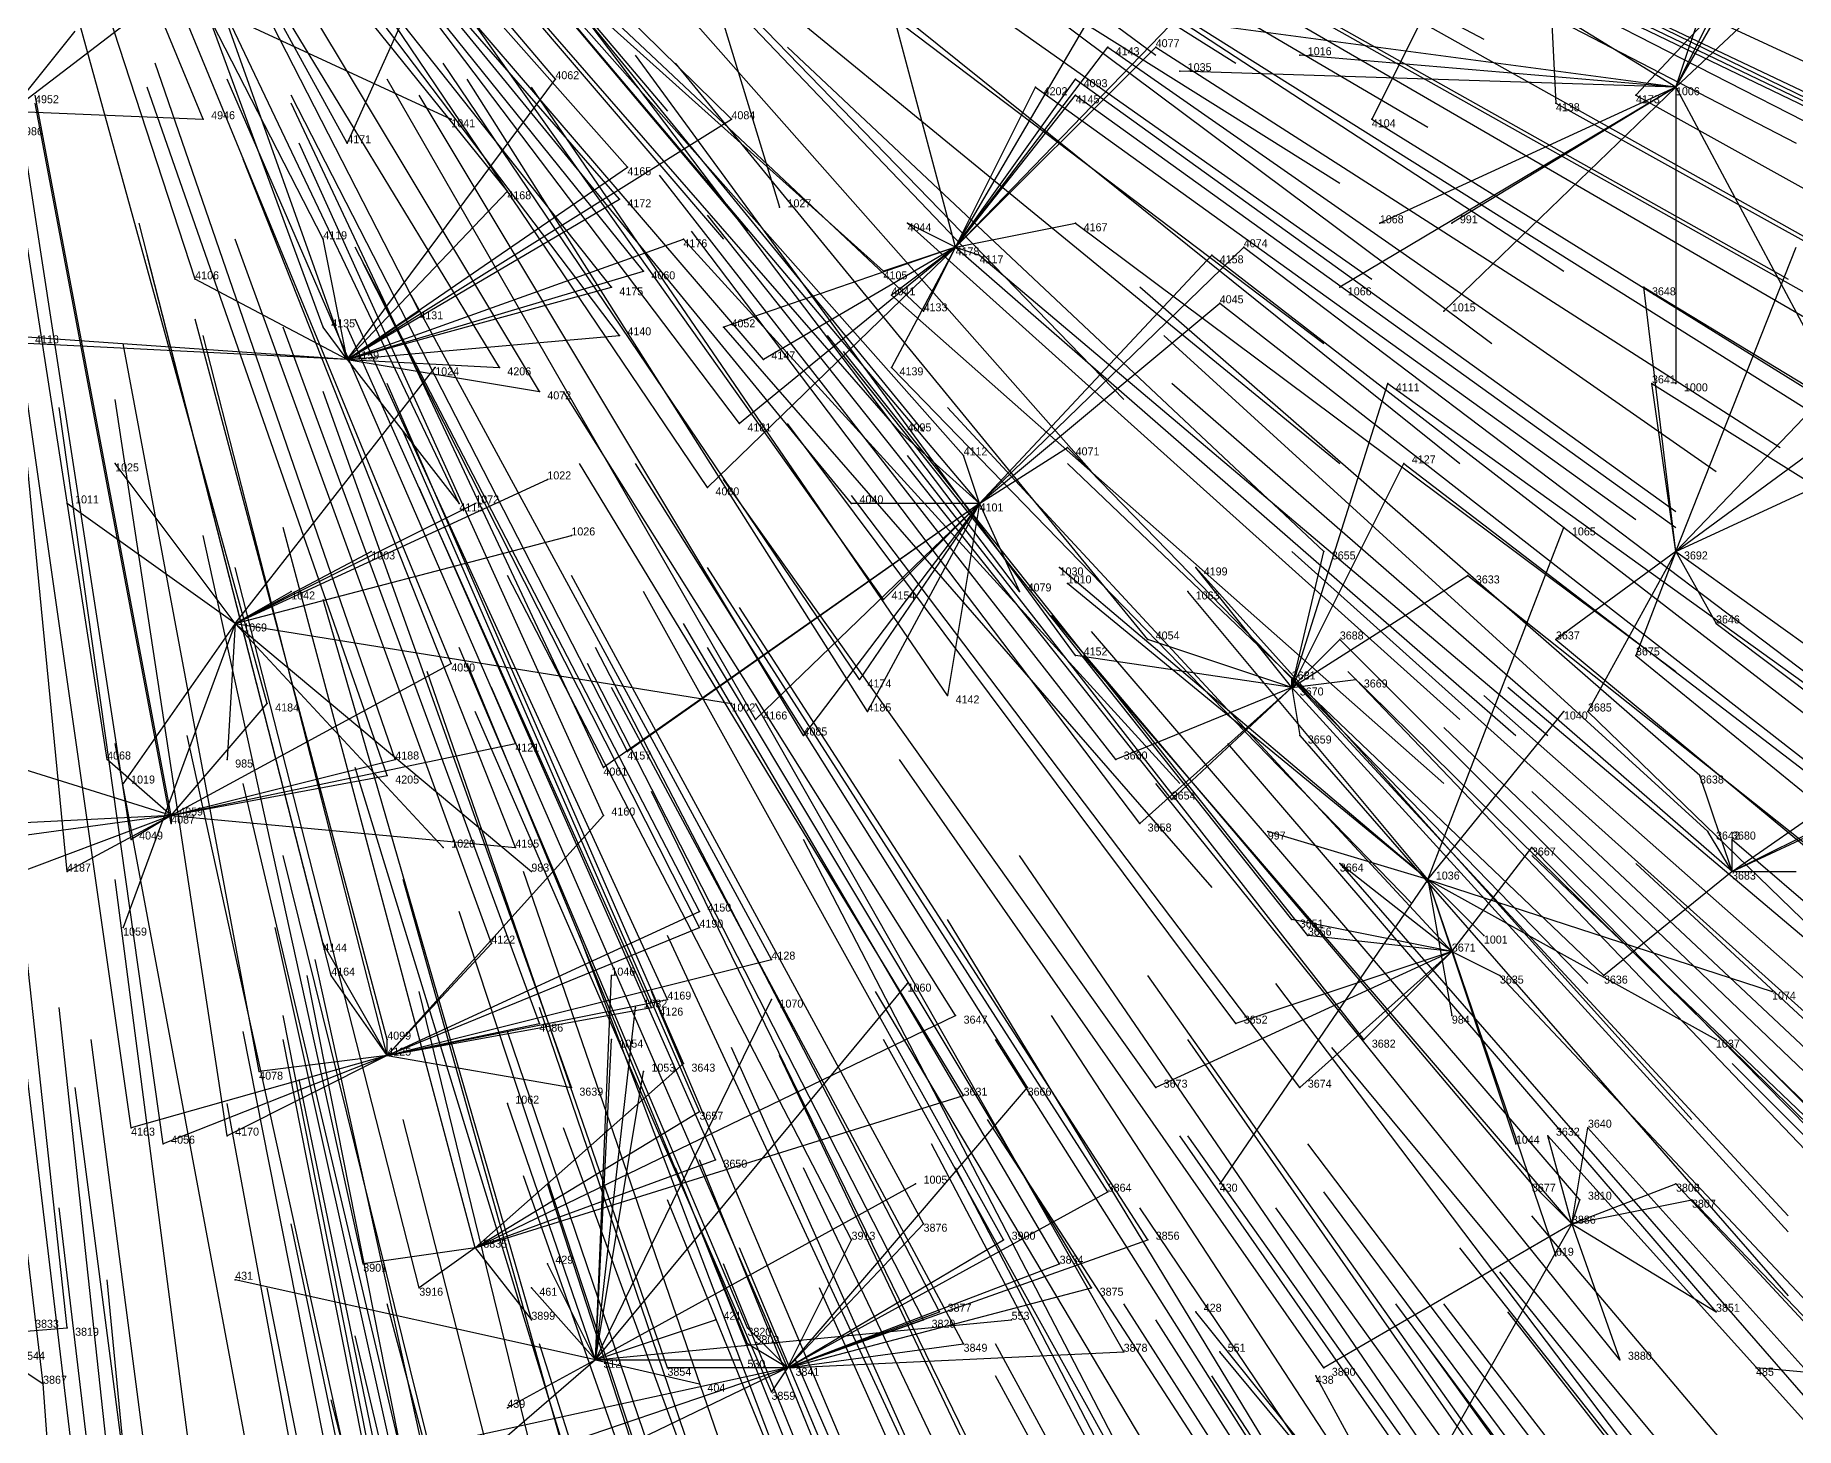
# Model space of a CAD drawing. Extents: x -0.5 to 0.59, y -0.5 to 0.58.
# Drawn here: x 0.021 to 0.241, y -0.2775 to -0.1035 of the extents above; entities that cross this region are included whole.
import ezdxf

# ---------------------------------------------------------------- set-up
doc = ezdxf.new("R2010")
doc.units = 0
for name, color, linetype in [('Facilities', 3, 'CONTINUOUS'), ('Facilities_lines', 3, 'CONTINUOUS'), ('Normals', 1, 'CONTINUOUS'), ('Source_points', 5, 'CONTINUOUS'), ('Text', 3, 'CONTINUOUS')]:
    doc.layers.add(name, color=color, linetype=linetype)

msp = doc.modelspace()

# ---------------------------------------------------------------- linework, layer by layer
at = {"layer": 'Facilities', "color": 3}
for p in [(0.226, -0.11, -1.25), (0.136, -0.13, -0.471), (0.06, -0.144, -0.39), (0.139, -0.162, -0.533), (0.226, -0.168, -0.705), (0.046, -0.177, -1.25), (0.178, -0.185, -0.642), (0.038, -0.201, -0.51), (0.233, -0.208, -0.781), (0.195, -0.209, -1.25), (0.198, -0.218, -0.735), (0.065, -0.231, -0.599), (0.213, -0.252, -0.824), (0.076, -0.255, -0.664), (0.091, -0.269, -1.25), (0.115, -0.27, -0.734)]:
    msp.add_point(p, dxfattribs=at)
at = {"layer": 'Facilities_lines', "color": 3}
for p, q in [((0.092, -0.053, -1.25), (0.114, -0.125, -1.25)), ((0.226, -0.11, -1.25), (0.252, -0.065, -1.25)), ((0.209, -0.072, -0.553), (0.188, -0.114, -0.549)), ((0.209, -0.072, -0.553), (0.211, -0.112, -0.597)), ((0.25, -0.08, -0.656), (0.221, -0.111, -0.618)), ((0.073, -0.088, -0.287), (0.06, -0.117, -0.328)), ((0.136, -0.13, -0.471), (0.16, -0.089, -0.458)), ((0.226, -0.11, -1.25), (0.237, -0.088, -1.25)), ((0.226, -0.11, -1.25), (0.2, -0.094, -1.25)), ((0.226, -0.11, -1.25), (0.243, -0.094, -1.25)), ((0.032, -0.095, -1.25), (0.073, -0.114, -1.25)), ((0.226, -0.11, -1.25), (0.231, -0.095, -1.25)), ((0.018, -0.113, -0.285), (0.035, -0.1, -0.264)), ((0.136, -0.13, -0.471), (0.128, -0.1, -0.405)), ((0.136, -0.13, -0.471), (0.164, -0.101, -0.481)), ((0.018, -0.113, -0.285), (0.026, -0.103, -0.266)), ((0.226, -0.11, -1.25), (0.166, -0.102, -1.25)), ((0.136, -0.13, -0.471), (0.161, -0.105, -0.48)), ((0.136, -0.13, -0.471), (0.155, -0.105, -0.47)), ((0.226, -0.11, -1.25), (0.179, -0.106, -1.25)), ((0.06, -0.144, -0.39), (0.086, -0.109, -0.346)), ((0.136, -0.13, -0.471), (0.151, -0.109, -0.467)), ((0.226, -0.11, -1.25), (0.164, -0.108, -1.25)), ((0.136, -0.13, -0.471), (0.146, -0.11, -0.458)), ((0.136, -0.13, -0.471), (0.151, -0.111, -0.469)), ((0.226, -0.11, -1.25), (0.184, -0.135, -1.25)), ((0.226, -0.11, -1.25), (0.189, -0.127, -1.25)), ((0.226, -0.11, -1.25), (0.197, -0.138, -1.25)), ((0.226, -0.11, -1.25), (0.198, -0.127, -1.25)), ((0.226, -0.11, -1.25), (0.242, -0.14, -1.25)), ((0.226, -0.11, -1.25), (0.226, -0.147, -1.25)), ((0.018, -0.113, -0.285), (0.042, -0.114, -0.303)), ((0.06, -0.144, -0.39), (0.108, -0.114, -0.392)), ((0.06, -0.144, -0.39), (0.095, -0.12, -0.383)), ((0.06, -0.144, -0.39), (0.08, -0.123, -0.367)), ((0.06, -0.144, -0.39), (0.094, -0.124, -0.39)), ((0.136, -0.13, -0.471), (0.13, -0.127, -0.454)), ((0.136, -0.13, -0.471), (0.151, -0.127, -0.494)), ((0.06, -0.144, -0.39), (0.057, -0.129, -0.352)), ((0.06, -0.144, -0.39), (0.102, -0.129, -0.411)), ((0.136, -0.13, -0.471), (0.105, -0.16, -0.479)), ((0.136, -0.13, -0.471), (0.107, -0.14, -0.44)), ((0.136, -0.13, -0.471), (0.109, -0.152, -0.469)), ((0.136, -0.13, -0.471), (0.112, -0.144, -0.456)), ((0.136, -0.13, -0.471), (0.127, -0.133, -0.46)), ((0.136, -0.13, -0.471), (0.128, -0.136, -0.466)), ((0.136, -0.13, -0.471), (0.128, -0.145, -0.484)), ((0.136, -0.13, -0.471), (0.132, -0.138, -0.476)), ((0.136, -0.13, -0.471), (0.139, -0.131, -0.478)), ((0.139, -0.162, -0.533), (0.172, -0.13, -0.538)), ((0.139, -0.162, -0.533), (0.168, -0.131, -0.533)), ((0.226, -0.168, -0.705), (0.241, -0.13, -0.686)), ((0.06, -0.144, -0.39), (0.041, -0.134, -0.349)), ((0.06, -0.144, -0.39), (0.097, -0.133, -0.412)), ((0.06, -0.144, -0.39), (0.093, -0.135, -0.41)), ((0.226, -0.168, -0.705), (0.222, -0.135, -0.651)), ((0.06, -0.144, -0.39), (0.069, -0.138, -0.385)), ((0.139, -0.162, -0.533), (0.169, -0.137, -0.543)), ((0.06, -0.144, -0.39), (0.057, -0.14, -0.378)), ((0.06, -0.144, -0.39), (0.017, -0.141, -0.354)), ((0.06, -0.144, -0.39), (0.02, -0.142, -0.358)), ((0.06, -0.144, -0.39), (0.094, -0.141, -0.424)), ((0.046, -0.177, -1.25), (0.071, -0.145, -1.25)), ((0.06, -0.144, -0.39), (0.084, -0.148, -0.426)), ((0.06, -0.144, -0.39), (0.074, -0.162, -0.446)), ((0.06, -0.144, -0.39), (0.079, -0.145, -0.414)), ((0.226, -0.168, -0.705), (0.248, -0.145, -0.719)), ((0.178, -0.185, -0.642), (0.19, -0.147, -0.602)), ((0.226, -0.168, -0.705), (0.223, -0.147, -0.667)), ((0.139, -0.162, -0.533), (0.129, -0.153, -0.5)), ((0.139, -0.162, -0.533), (0.137, -0.156, -0.518)), ((0.139, -0.162, -0.533), (0.15, -0.155, -0.541)), ((0.226, -0.168, -0.705), (0.245, -0.154, -0.725)), ((0.226, -0.168, -0.705), (0.252, -0.156, -0.74)), ((0.046, -0.177, -1.25), (0.031, -0.157, -1.25)), ((0.178, -0.185, -0.642), (0.192, -0.157, -0.62)), ((0.046, -0.177, -1.25), (0.085, -0.159, -1.25)), ((0.046, -0.177, -1.25), (0.025, -0.162, -1.25)), ((0.046, -0.177, -1.25), (0.076, -0.162, -1.25)), ((0.139, -0.162, -0.533), (0.092, -0.195, -0.539)), ((0.139, -0.162, -0.533), (0.095, -0.193, -0.538)), ((0.139, -0.162, -0.533), (0.111, -0.189, -0.547)), ((0.139, -0.162, -0.533), (0.117, -0.191, -0.559)), ((0.139, -0.162, -0.533), (0.123, -0.162, -0.508)), ((0.139, -0.162, -0.533), (0.124, -0.184, -0.555)), ((0.139, -0.162, -0.533), (0.125, -0.188, -0.563)), ((0.139, -0.162, -0.533), (0.127, -0.174, -0.538)), ((0.139, -0.162, -0.533), (0.135, -0.186, -0.576)), ((0.139, -0.162, -0.533), (0.144, -0.173, -0.563)), ((0.046, -0.177, -1.25), (0.088, -0.166, -1.25)), ((0.195, -0.209, -1.25), (0.212, -0.165, -1.25)), ((0.046, -0.177, -1.25), (0.063, -0.168, -1.25)), ((0.178, -0.185, -0.642), (0.182, -0.168, -0.62)), ((0.226, -0.168, -0.705), (0.211, -0.179, -0.691)), ((0.226, -0.168, -0.705), (0.215, -0.188, -0.714)), ((0.226, -0.168, -0.705), (0.221, -0.181, -0.713)), ((0.226, -0.168, -0.705), (0.231, -0.177, -0.726)), ((0.195, -0.209, -1.25), (0.149, -0.17, -1.25)), ((0.178, -0.185, -0.642), (0.166, -0.17, -0.595)), ((0.178, -0.185, -0.642), (0.2, -0.171, -0.658)), ((0.046, -0.177, -1.25), (0.053, -0.173, -1.25)), ((0.195, -0.209, -1.25), (0.15, -0.172, -1.25)), ((0.195, -0.209, -1.25), (0.165, -0.173, -1.25)), ((0.046, -0.177, -1.25), (0.032, -0.197, -1.25)), ((0.046, -0.177, -1.25), (0.032, -0.215, -1.25)), ((0.046, -0.177, -1.25), (0.045, -0.194, -1.25)), ((0.046, -0.177, -1.25), (0.083, -0.208, -1.25)), ((0.046, -0.177, -1.25), (0.108, -0.187, -1.25)), ((0.046, -0.177, -1.25), (0.072, -0.205, -1.25)), ((0.178, -0.185, -0.642), (0.16, -0.179, -0.6)), ((0.178, -0.185, -0.642), (0.184, -0.179, -0.642)), ((0.038, -0.201, -0.51), (0.073, -0.182, -0.491)), ((0.178, -0.185, -0.642), (0.151, -0.181, -0.59)), ((0.178, -0.185, -0.642), (0.186, -0.184, -0.656)), ((0.178, -0.185, -0.642), (0.178, -0.184, -0.639)), ((0.178, -0.185, -0.642), (0.156, -0.194, -0.623)), ((0.178, -0.185, -0.642), (0.159, -0.202, -0.643)), ((0.178, -0.185, -0.642), (0.163, -0.199, -0.642)), ((0.178, -0.185, -0.642), (0.179, -0.191, -0.655)), ((0.038, -0.201, -0.51), (0.05, -0.187, -0.484)), ((0.195, -0.209, -1.25), (0.212, -0.188, -1.25)), ((0.038, -0.201, -0.51), (0.006, -0.191, -0.479)), ((0.038, -0.201, -0.51), (0.081, -0.192, -0.522)), ((0.233, -0.208, -0.781), (0.256, -0.192, -0.8)), ((0.038, -0.201, -0.51), (0.03, -0.194, -0.49)), ((0.038, -0.201, -0.51), (0.066, -0.194, -0.511)), ((0.233, -0.208, -0.781), (0.261, -0.194, -0.813)), ((0.038, -0.201, -0.51), (0.065, -0.196, -0.518)), ((0.233, -0.208, -0.781), (0.229, -0.196, -0.753)), ((0.038, -0.201, -0.51), (-0.002, -0.203, -0.507)), ((0.038, -0.201, -0.51), (0.001, -0.206, -0.515)), ((0.038, -0.201, -0.51), (0.006, -0.213, -0.533)), ((0.038, -0.201, -0.51), (0.025, -0.208, -0.523)), ((0.038, -0.201, -0.51), (0.033, -0.204, -0.516)), ((0.038, -0.201, -0.51), (0.038, -0.202, -0.513)), ((0.038, -0.201, -0.51), (0.081, -0.205, -0.55)), ((0.065, -0.231, -0.599), (0.092, -0.201, -0.552)), ((0.233, -0.208, -0.781), (0.248, -0.201, -0.798)), ((0.195, -0.209, -1.25), (0.175, -0.203, -1.25)), ((0.233, -0.208, -0.781), (0.23, -0.203, -0.768)), ((0.233, -0.208, -0.781), (0.233, -0.204, -0.773)), ((0.198, -0.218, -0.735), (0.208, -0.205, -0.73)), ((0.198, -0.218, -0.735), (0.184, -0.207, -0.693)), ((0.233, -0.208, -0.781), (0.217, -0.221, -0.774)), ((0.233, -0.208, -0.781), (0.241, -0.208, -0.796)), ((0.195, -0.209, -1.25), (0.169, -0.247, -1.25)), ((0.195, -0.209, -1.25), (0.211, -0.256, -1.25)), ((0.195, -0.209, -1.25), (0.198, -0.226, -1.25)), ((0.195, -0.209, -1.25), (0.202, -0.216, -1.25)), ((0.195, -0.209, -1.25), (0.231, -0.229, -1.25)), ((0.195, -0.209, -1.25), (0.206, -0.242, -1.25)), ((0.195, -0.209, -1.25), (0.238, -0.223, -1.25)), ((0.065, -0.231, -0.599), (0.104, -0.213, -0.593)), ((0.065, -0.231, -0.599), (0.104, -0.215, -0.597)), ((0.198, -0.218, -0.735), (0.178, -0.214, -0.696)), ((0.065, -0.231, -0.599), (0.057, -0.217, -0.561)), ((0.065, -0.231, -0.599), (0.078, -0.217, -0.576)), ((0.198, -0.218, -0.735), (0.18, -0.216, -0.702)), ((0.065, -0.231, -0.599), (0.113, -0.219, -0.615)), ((0.198, -0.218, -0.735), (0.161, -0.235, -0.712)), ((0.198, -0.218, -0.735), (0.171, -0.227, -0.711)), ((0.198, -0.218, -0.735), (0.179, -0.235, -0.738)), ((0.198, -0.218, -0.735), (0.187, -0.229, -0.739)), ((0.198, -0.218, -0.735), (0.204, -0.221, -0.751)), ((0.065, -0.231, -0.599), (0.058, -0.221, -0.571)), ((0.091, -0.269, -1.25), (0.093, -0.221, -1.25)), ((0.091, -0.269, -1.25), (0.13, -0.222, -1.25)), ((0.065, -0.231, -0.599), (0.1, -0.224, -0.613)), ((0.091, -0.269, -1.25), (0.113, -0.224, -1.25)), ((0.065, -0.231, -0.599), (0.098, -0.225, -0.614)), ((0.076, -0.255, -0.664), (0.136, -0.226, -0.66)), ((0.091, -0.269, -1.25), (0.096, -0.225, -1.25)), ((0.065, -0.231, -0.599), (0.084, -0.227, -0.606)), ((0.065, -0.231, -0.599), (0.065, -0.229, -0.594)), ((0.091, -0.269, -1.25), (0.093, -0.229, -1.25)), ((0.065, -0.231, -0.599), (0.033, -0.24, -0.607)), ((0.065, -0.231, -0.599), (0.037, -0.242, -0.611)), ((0.065, -0.231, -0.599), (0.045, -0.241, -0.613)), ((0.065, -0.231, -0.599), (0.049, -0.233, -0.596)), ((0.065, -0.231, -0.599), (0.088, -0.235, -0.628)), ((0.076, -0.255, -0.664), (0.102, -0.232, -0.634)), ((0.091, -0.269, -1.25), (0.097, -0.233, -1.25)), ((0.115, -0.27, -0.734), (0.145, -0.235, -0.691)), ((0.076, -0.255, -0.664), (0.137, -0.236, -0.682)), ((0.091, -0.269, -1.25), (0.08, -0.237, -1.25)), ((0.076, -0.255, -0.664), (0.104, -0.238, -0.65)), ((0.213, -0.252, -0.824), (0.21, -0.241, -0.799)), ((0.213, -0.252, -0.824), (0.215, -0.24, -0.805)), ((0.076, -0.255, -0.664), (0.106, -0.244, -0.666)), ((0.091, -0.269, -1.25), (0.131, -0.247, -1.25)), ((0.115, -0.27, -0.734), (0.155, -0.248, -0.731)), ((0.213, -0.252, -0.824), (0.208, -0.247, -0.807)), ((0.213, -0.252, -0.824), (0.226, -0.247, -0.837)), ((0.213, -0.252, -0.824), (0.214, -0.249, -0.821)), ((0.213, -0.252, -0.824), (0.228, -0.249, -0.844)), ((0.115, -0.27, -0.734), (0.132, -0.252, -0.712)), ((0.213, -0.252, -0.824), (0.182, -0.27, -0.815)), ((0.213, -0.252, -0.824), (0.196, -0.282, -0.859)), ((0.213, -0.252, -0.824), (0.231, -0.263, -0.874)), ((0.213, -0.252, -0.824), (0.219, -0.269, -0.867)), ((0.076, -0.255, -0.664), (0.062, -0.257, -0.661)), ((0.076, -0.255, -0.664), (0.069, -0.26, -0.673)), ((0.076, -0.255, -0.664), (0.083, -0.264, -0.691)), ((0.115, -0.27, -0.734), (0.16, -0.254, -0.75)), ((0.115, -0.27, -0.734), (0.142, -0.254, -0.727)), ((0.115, -0.27, -0.734), (0.123, -0.254, -0.705)), ((0.091, -0.269, -1.25), (0.085, -0.257, -1.25)), ((0.115, -0.27, -0.734), (0.149, -0.257, -0.742)), ((0.091, -0.269, -1.25), (0.046, -0.259, -1.25)), ((0.091, -0.269, -1.25), (0.083, -0.26, -1.25)), ((0.115, -0.27, -0.734), (0.153, -0.26, -0.755)), ((0.115, -0.27, -0.734), (0.134, -0.263, -0.737)), ((0.199, -0.304, -1.25), (0.166, -0.263, -1.25)), ((0.013, -0.266, -0.666), (0.025, -0.265, -0.666)), ((0.013, -0.266, -0.666), (0.022, -0.272, -0.681)), ((0.091, -0.269, -1.25), (0.106, -0.264, -1.25)), ((0.091, -0.269, -1.25), (0.143, -0.264, -1.25)), ((0.115, -0.27, -0.734), (0.11, -0.265, -0.717)), ((0.115, -0.27, -0.734), (0.132, -0.264, -0.739)), ((0.115, -0.27, -0.734), (0.11, -0.267, -0.722)), ((0.115, -0.27, -0.734), (0.137, -0.267, -0.75)), ((0.115, -0.27, -0.734), (0.157, -0.268, -0.775)), ((0.199, -0.304, -1.25), (0.169, -0.268, -1.25)), ((0.115, -0.27, -0.734), (0.06, -0.282, -0.72)), ((0.115, -0.27, -0.734), (0.068, -0.286, -0.736)), ((0.091, -0.269, -1.25), (0.069, -0.288, -1.25)), ((0.091, -0.269, -1.25), (0.08, -0.275, -1.25)), ((0.115, -0.27, -0.734), (0.088, -0.283, -0.742)), ((0.091, -0.269, -1.25), (0.104, -0.272, -1.25)), ((0.091, -0.269, -1.25), (0.109, -0.269, -1.25)), ((0.115, -0.27, -0.734), (0.1, -0.27, -0.72)), ((0.115, -0.27, -0.734), (0.113, -0.273, -0.739)), ((0.279, -0.274, -1.25), (0.236, -0.27, -1.25)), ((0.199, -0.304, -1.25), (0.181, -0.271, -1.25))]:
    msp.add_line(p, q, dxfattribs=at)
at = {"layer": 'Normals', "color": 1}
for p, q in [((0.042, -0.114, -0.303), (0.006, -0.027, -0.337)), ((0.06, -0.117, -0.328), (0.015, -0.035, -0.365)), ((0.086, -0.109, -0.346), (0.026, -0.038, -0.384)), ((0.041, -0.134, -0.349), (0.012, -0.045, -0.387)), ((0.057, -0.129, -0.352), (0.015, -0.047, -0.391)), ((0.045, -0.048, -0.164), (0.1, -0.113, -0.111)), ((0.108, -0.114, -0.392), (0.042, -0.049, -0.43)), ((0.08, -0.123, -0.367), (0.022, -0.051, -0.406)), ((0.095, -0.12, -0.383), (0.034, -0.051, -0.422)), ((0.087, -0.051, -0.253), (0.161, -0.106, -0.213)), ((0.057, -0.14, -0.378), (0.025, -0.053, -0.416)), ((0.069, -0.138, -0.385), (0.027, -0.056, -0.425)), ((0.06, -0.144, -0.39), (0.029, -0.057, -0.429)), ((0.094, -0.124, -0.39), (0.034, -0.055, -0.429)), ((0.052, -0.059, -0.195), (0.11, -0.128, -0.153)), ((0.095, -0.059, -0.28), (0.171, -0.107, -0.236)), ((0.097, -0.133, -0.412), (0.039, -0.061, -0.45)), ((0.048, -0.06, -0.192), (0.107, -0.129, -0.149)), ((0.121, -0.061, -0.338), (0.202, -0.104, -0.3)), ((0.093, -0.135, -0.41), (0.036, -0.063, -0.449)), ((0.074, -0.064, -0.244), (0.137, -0.13, -0.203)), ((0.079, -0.145, -0.414), (0.031, -0.066, -0.451)), ((0.084, -0.148, -0.426), (0.036, -0.068, -0.462)), ((0.094, -0.141, -0.424), (0.038, -0.067, -0.461)), ((0.115, -0.068, -0.333), (0.195, -0.115, -0.295)), ((0.127, -0.133, -0.46), (0.058, -0.071, -0.497)), ((0.112, -0.144, -0.456), (0.051, -0.073, -0.492)), ((0.132, -0.138, -0.476), (0.064, -0.074, -0.513)), ((0.106, -0.073, -0.321), (0.184, -0.122, -0.284)), ((0.16, -0.075, -0.441), (0.241, -0.117, -0.4)), ((0.074, -0.162, -0.446), (0.034, -0.078, -0.482)), ((0.109, -0.152, -0.469), (0.053, -0.078, -0.505)), ((0.172, -0.078, -0.473), (0.255, -0.118, -0.434)), ((0.113, -0.081, -0.347), (0.188, -0.134, -0.309)), ((0.177, -0.081, -0.487), (0.26, -0.121, -0.447)), ((0.178, -0.08, -0.488), (0.26, -0.12, -0.448)), ((0.105, -0.16, -0.479), (0.053, -0.083, -0.516)), ((0.129, -0.153, -0.5), (0.068, -0.083, -0.537)), ((0.074, -0.082, -0.278), (0.132, -0.153, -0.236)), ((0.093, -0.083, -0.312), (0.157, -0.149, -0.272)), ((0.134, -0.082, -0.393), (0.212, -0.133, -0.357)), ((0.183, -0.084, -0.502), (0.265, -0.126, -0.464)), ((0.137, -0.156, -0.518), (0.075, -0.086, -0.555)), ((0.108, -0.086, -0.344), (0.182, -0.142, -0.307)), ((0.128, -0.086, -0.385), (0.203, -0.142, -0.35)), ((0.123, -0.162, -0.508), (0.064, -0.09, -0.545)), ((0.092, -0.089, -0.32), (0.153, -0.158, -0.281)), ((0.16, -0.089, -0.458), (0.24, -0.134, -0.418)), ((0.139, -0.162, -0.533), (0.079, -0.091, -0.571)), ((0.203, -0.092, -0.556), (0.287, -0.132, -0.519)), ((0.208, -0.091, -0.567), (0.292, -0.13, -0.531)), ((0.168, -0.094, -0.481), (0.248, -0.139, -0.443)), ((0.182, -0.095, -0.514), (0.264, -0.141, -0.479)), ((0.073, -0.182, -0.491), (0.038, -0.097, -0.53)), ((0.127, -0.174, -0.538), (0.073, -0.098, -0.575)), ((0.112, -0.098, -0.371), (0.184, -0.157, -0.337)), ((0.05, -0.187, -0.484), (0.026, -0.1, -0.527)), ((0.144, -0.173, -0.563), (0.088, -0.099, -0.6)), ((0.128, -0.1, -0.405), (0.199, -0.157, -0.366)), ((0.164, -0.101, -0.481), (0.242, -0.15, -0.443)), ((0.177, -0.101, -0.511), (0.258, -0.148, -0.475)), ((0.03, -0.194, -0.49), (0.016, -0.104, -0.531)), ((0.182, -0.168, -0.62), (0.115, -0.105, -0.659)), ((0.155, -0.105, -0.47), (0.231, -0.158, -0.431)), ((0.161, -0.105, -0.48), (0.239, -0.155, -0.443)), ((0.066, -0.194, -0.511), (0.036, -0.107, -0.552)), ((0.124, -0.184, -0.555), (0.072, -0.107, -0.592)), ((0.151, -0.181, -0.59), (0.096, -0.106, -0.627)), ((0.16, -0.179, -0.6), (0.101, -0.107, -0.637)), ((0.179, -0.106, -1.25), (0.179, -0.106, -1.15)), ((0.081, -0.192, -0.522), (0.045, -0.109, -0.563)), ((0.111, -0.189, -0.547), (0.065, -0.109, -0.586)), ((0.125, -0.188, -0.563), (0.075, -0.109, -0.6)), ((0.151, -0.109, -0.467), (0.226, -0.163, -0.428)), ((0.164, -0.108, -1.25), (0.164, -0.108, -1.15)), ((0.038, -0.201, -0.51), (0.021, -0.111, -0.551)), ((0.038, -0.202, -0.513), (0.021, -0.112, -0.553)), ((0.065, -0.196, -0.518), (0.035, -0.11, -0.558)), ((0.095, -0.193, -0.538), (0.053, -0.111, -0.578)), ((0.092, -0.195, -0.539), (0.053, -0.112, -0.579)), ((0.117, -0.191, -0.559), (0.069, -0.111, -0.597)), ((0.135, -0.186, -0.576), (0.083, -0.11, -0.613)), ((0.146, -0.11, -0.458), (0.221, -0.164, -0.419)), ((0.151, -0.111, -0.469), (0.226, -0.165, -0.431)), ((0.211, -0.112, -0.597), (0.292, -0.157, -0.56)), ((0.221, -0.111, -0.618), (0.302, -0.156, -0.581)), ((0.226, -0.11, -1.25), (0.226, -0.11, -1.15)), ((0.033, -0.204, -0.516), (0.019, -0.113, -0.556)), ((0.073, -0.114, -1.25), (0.073, -0.114, -1.15)), ((0.188, -0.114, -0.549), (0.267, -0.163, -0.513)), ((0.025, -0.208, -0.523), (0.016, -0.116, -0.561)), ((0.092, -0.201, -0.552), (0.054, -0.117, -0.591)), ((0.081, -0.205, -0.55), (0.047, -0.119, -0.589)), ((0.156, -0.194, -0.623), (0.099, -0.121, -0.66)), ((0.114, -0.125, -1.25), (0.114, -0.125, -1.15)), ((0.057, -0.217, -0.561), (0.034, -0.127, -0.598)), ((0.163, -0.199, -0.642), (0.105, -0.126, -0.679)), ((0.13, -0.127, -0.454), (0.199, -0.189, -0.418)), ((0.151, -0.127, -0.494), (0.226, -0.183, -0.457)), ((0.189, -0.127, -1.25), (0.189, -0.127, -1.15)), ((0.198, -0.127, -1.25), (0.198, -0.127, -1.15)), ((0.078, -0.217, -0.576), (0.046, -0.129, -0.613)), ((0.102, -0.129, -0.411), (0.164, -0.197, -0.372)), ((0.159, -0.202, -0.643), (0.103, -0.128, -0.68)), ((0.058, -0.221, -0.571), (0.035, -0.131, -0.608)), ((0.104, -0.213, -0.593), (0.061, -0.13, -0.628)), ((0.136, -0.13, -0.471), (0.206, -0.191, -0.432)), ((0.139, -0.131, -0.478), (0.21, -0.191, -0.439)), ((0.168, -0.131, -0.533), (0.243, -0.189, -0.499)), ((0.172, -0.13, -0.538), (0.246, -0.186, -0.503)), ((0.104, -0.215, -0.597), (0.062, -0.132, -0.633)), ((0.113, -0.219, -0.615), (0.068, -0.136, -0.651)), ((0.128, -0.136, -0.466), (0.197, -0.197, -0.428)), ((0.229, -0.196, -0.753), (0.159, -0.135, -0.791)), ((0.184, -0.135, -1.25), (0.184, -0.135, -1.15)), ((0.222, -0.135, -0.651), (0.301, -0.183, -0.612)), ((0.169, -0.137, -0.543), (0.242, -0.194, -0.507)), ((0.197, -0.138, -1.25), (0.197, -0.138, -1.15)), ((0.065, -0.229, -0.594), (0.041, -0.139, -0.632)), ((0.084, -0.227, -0.606), (0.052, -0.14, -0.643)), ((0.098, -0.225, -0.614), (0.06, -0.14, -0.65)), ((0.1, -0.224, -0.613), (0.061, -0.139, -0.648)), ((0.107, -0.14, -0.44), (0.168, -0.21, -0.404)), ((0.049, -0.233, -0.596), (0.032, -0.142, -0.634)), ((0.065, -0.231, -0.599), (0.042, -0.141, -0.638)), ((0.178, -0.214, -0.696), (0.12, -0.141, -0.733)), ((0.23, -0.203, -0.768), (0.162, -0.141, -0.806)), ((0.071, -0.145, -1.25), (0.071, -0.145, -1.15)), ((0.18, -0.216, -0.702), (0.122, -0.143, -0.738)), ((0.128, -0.145, -0.484), (0.193, -0.212, -0.448)), ((0.102, -0.232, -0.634), (0.065, -0.147, -0.671)), ((0.233, -0.208, -0.781), (0.163, -0.147, -0.818)), ((0.19, -0.147, -0.602), (0.265, -0.201, -0.563)), ((0.223, -0.147, -0.667), (0.301, -0.196, -0.629)), ((0.226, -0.147, -1.25), (0.226, -0.147, -1.15)), ((0.033, -0.24, -0.607), (0.02, -0.149, -0.645)), ((0.045, -0.241, -0.613), (0.031, -0.149, -0.651)), ((0.088, -0.235, -0.628), (0.057, -0.148, -0.665)), ((0.136, -0.226, -0.66), (0.087, -0.148, -0.699)), ((0.037, -0.242, -0.611), (0.024, -0.15, -0.65)), ((0.198, -0.218, -0.735), (0.135, -0.15, -0.773)), ((0.104, -0.238, -0.65), (0.067, -0.153, -0.688)), ((0.171, -0.227, -0.711), (0.115, -0.152, -0.746)), ((0.187, -0.229, -0.739), (0.13, -0.156, -0.777)), ((0.15, -0.155, -0.541), (0.215, -0.222, -0.504)), ((0.031, -0.157, -1.25), (0.031, -0.157, -1.15)), ((0.137, -0.236, -0.682), (0.089, -0.157, -0.72)), ((0.145, -0.235, -0.691), (0.096, -0.157, -0.729)), ((0.217, -0.221, -0.774), (0.15, -0.157, -0.812)), ((0.192, -0.157, -0.62), (0.265, -0.213, -0.582)), ((0.106, -0.244, -0.666), (0.069, -0.16, -0.704)), ((0.085, -0.159, -1.25), (0.085, -0.159, -1.15)), ((0.161, -0.235, -0.712), (0.107, -0.159, -0.749)), ((0.025, -0.162, -1.25), (0.025, -0.162, -1.15)), ((0.076, -0.162, -1.25), (0.076, -0.162, -1.15)), ((0.179, -0.235, -0.738), (0.123, -0.161, -0.776)), ((0.062, -0.257, -0.661), (0.042, -0.166, -0.697)), ((0.076, -0.255, -0.664), (0.052, -0.165, -0.7)), ((0.088, -0.166, -1.25), (0.088, -0.166, -1.15)), ((0.212, -0.165, -1.25), (0.212, -0.165, -1.15)), ((0.063, -0.168, -1.25), (0.063, -0.168, -1.15)), ((0.247, -0.23, -0.844), (0.178, -0.168, -0.881)), ((0.226, -0.168, -0.705), (0.301, -0.222, -0.667)), ((0.069, -0.26, -0.673), (0.046, -0.17, -0.708)), ((0.123, -0.254, -0.705), (0.08, -0.171, -0.742)), ((0.132, -0.252, -0.712), (0.088, -0.171, -0.749)), ((0.155, -0.248, -0.731), (0.105, -0.17, -0.768)), ((0.149, -0.17, -1.25), (0.149, -0.17, -1.15)), ((0.166, -0.17, -0.595), (0.228, -0.239, -0.557)), ((0.2, -0.171, -0.658), (0.273, -0.229, -0.62)), ((0.025, -0.265, -0.666), (0.015, -0.173, -0.704)), ((0.053, -0.173, -1.25), (0.053, -0.173, -1.15)), ((0.142, -0.254, -0.727), (0.097, -0.173, -0.765)), ((0.15, -0.172, -1.25), (0.15, -0.172, -1.15)), ((0.165, -0.173, -1.25), (0.165, -0.173, -1.15)), ((0.083, -0.264, -0.691), (0.057, -0.174, -0.727)), ((0.16, -0.254, -0.75), (0.109, -0.175, -0.786)), ((0.046, -0.177, -1.25), (0.046, -0.177, -1.15)), ((0.149, -0.257, -0.742), (0.102, -0.177, -0.779)), ((0.208, -0.247, -0.807), (0.148, -0.176, -0.844)), ((0.214, -0.249, -0.821), (0.153, -0.178, -0.857)), ((0.231, -0.177, -0.726), (0.304, -0.232, -0.688)), ((0.022, -0.272, -0.681), (0.011, -0.18, -0.719)), ((0.11, -0.265, -0.717), (0.074, -0.18, -0.755)), ((0.134, -0.263, -0.737), (0.091, -0.18, -0.774)), ((0.153, -0.26, -0.755), (0.105, -0.18, -0.791)), ((0.184, -0.179, -0.642), (0.249, -0.244, -0.602)), ((0.211, -0.179, -0.691), (0.282, -0.238, -0.653)), ((0.11, -0.267, -0.722), (0.075, -0.182, -0.76)), ((0.132, -0.264, -0.739), (0.09, -0.182, -0.776)), ((0.213, -0.252, -0.824), (0.152, -0.181, -0.86)), ((0.221, -0.181, -0.713), (0.292, -0.239, -0.674)), ((0.1, -0.27, -0.72), (0.07, -0.183, -0.758)), ((0.178, -0.184, -0.639), (0.24, -0.251, -0.6)), ((0.251, -0.248, -0.883), (0.185, -0.183, -0.92)), ((0.186, -0.184, -0.656), (0.25, -0.251, -0.617)), ((0.115, -0.27, -0.734), (0.078, -0.185, -0.772)), ((0.137, -0.267, -0.75), (0.093, -0.185, -0.787)), ((0.178, -0.185, -0.642), (0.24, -0.253, -0.604)), ((0.271, -0.247, -0.918), (0.202, -0.186, -0.955)), ((0.276, -0.245, -0.922), (0.205, -0.185, -0.96)), ((0.113, -0.273, -0.739), (0.076, -0.188, -0.777)), ((0.108, -0.187, -1.25), (0.108, -0.187, -1.15)), ((0.157, -0.268, -0.775), (0.111, -0.187, -0.811)), ((0.212, -0.188, -1.25), (0.212, -0.188, -1.15)), ((0.215, -0.188, -0.714), (0.282, -0.253, -0.677)), ((0.06, -0.282, -0.72), (0.04, -0.191, -0.758)), ((0.179, -0.191, -0.655), (0.24, -0.261, -0.617)), ((0.264, -0.254, -0.916), (0.197, -0.19, -0.953)), ((0.048, -0.283, -0.718), (0.031, -0.192, -0.756)), ((0.231, -0.263, -0.874), (0.17, -0.192, -0.912)), ((0.045, -0.194, -1.25), (0.045, -0.194, -1.15)), ((0.088, -0.283, -0.742), (0.061, -0.195, -0.78)), ((0.182, -0.27, -0.815), (0.129, -0.194, -0.852)), ((0.032, -0.197, -1.25), (0.032, -0.197, -1.15)), ((0.068, -0.286, -0.736), (0.047, -0.197, -0.774)), ((0.219, -0.269, -0.867), (0.161, -0.197, -0.904)), ((0.027, -0.292, -0.734), (0.016, -0.2, -0.772)), ((0.139, -0.282, -0.786), (0.098, -0.198, -0.822)), ((0.275, -0.261, -0.949), (0.208, -0.198, -0.986)), ((0.16, -0.287, -0.821), (0.117, -0.204, -0.858)), ((0.175, -0.203, -1.25), (0.175, -0.203, -1.15)), ((0.233, -0.204, -0.773), (0.303, -0.264, -0.736)), ((0.074, -0.295, -0.759), (0.052, -0.206, -0.799)), ((0.072, -0.205, -1.25), (0.072, -0.205, -1.15)), ((0.196, -0.282, -0.859), (0.144, -0.206, -0.897)), ((0.208, -0.205, -0.73), (0.273, -0.271, -0.693)), ((0.275, -0.27, -0.963), (0.208, -0.206, -1.001)), ((0.112, -0.295, -0.789), (0.082, -0.208, -0.827)), ((0.083, -0.208, -1.25), (0.083, -0.208, -1.15)), ((0.184, -0.207, -0.693), (0.245, -0.277, -0.656)), ((0.289, -0.27, -0.989), (0.221, -0.207, -1.027)), ((0.043, -0.301, -0.759), (0.031, -0.209, -0.798)), ((0.092, -0.298, -0.78), (0.067, -0.209, -0.818)), ((0.195, -0.209, -1.25), (0.195, -0.209, -1.15)), ((0.103, -0.301, -0.796), (0.074, -0.213, -0.834)), ((0.032, -0.215, -1.25), (0.032, -0.215, -1.15)), ((0.071, -0.305, -0.784), (0.051, -0.215, -0.822)), ((0.183, -0.293, -0.864), (0.135, -0.214, -0.902)), ((0.183, -0.293, -0.865), (0.135, -0.214, -0.903)), ((0.122, -0.303, -0.816), (0.089, -0.216, -0.853)), ((0.139, -0.3, -0.827), (0.1, -0.216, -0.865)), ((0.202, -0.216, -1.25), (0.202, -0.216, -1.15)), ((0.076, -0.31, -0.797), (0.056, -0.219, -0.835)), ((0.073, -0.312, -0.8), (0.055, -0.221, -0.837)), ((0.093, -0.221, -1.25), (0.093, -0.221, -1.15)), ((0.13, -0.222, -1.25), (0.13, -0.222, -1.15)), ((0.213, -0.296, -0.913), (0.16, -0.221, -0.951)), ((0.232, -0.296, -0.94), (0.176, -0.222, -0.977)), ((0.204, -0.221, -0.751), (0.267, -0.288, -0.712)), ((0.091, -0.313, -0.815), (0.069, -0.223, -0.853)), ((0.134, -0.308, -0.84), (0.098, -0.223, -0.878)), ((0.113, -0.224, -1.25), (0.113, -0.224, -1.15)), ((0.173, -0.302, -0.871), (0.126, -0.223, -0.909)), ((0.238, -0.223, -1.25), (0.238, -0.223, -1.15)), ((0.034, -0.317, -0.796), (0.024, -0.225, -0.834)), ((0.07, -0.317, -0.811), (0.052, -0.226, -0.848)), ((0.114, -0.313, -0.833), (0.084, -0.225, -0.87)), ((0.096, -0.225, -1.25), (0.096, -0.225, -1.15)), ((0.199, -0.304, -0.907), (0.148, -0.226, -0.945)), ((0.198, -0.226, -1.25), (0.198, -0.226, -1.15)), ((0.065, -0.319, -0.815), (0.047, -0.228, -0.852)), ((0.11, -0.316, -0.837), (0.08, -0.228, -0.875)), ((0.04, -0.321, -0.81), (0.028, -0.229, -0.847)), ((0.07, -0.32, -0.82), (0.052, -0.229, -0.856)), ((0.093, -0.229, -1.25), (0.093, -0.229, -1.15)), ((0.146, -0.315, -0.867), (0.108, -0.23, -0.905)), ((0.172, -0.31, -0.886), (0.127, -0.229, -0.925)), ((0.191, -0.308, -0.905), (0.141, -0.229, -0.943)), ((0.218, -0.305, -0.937), (0.165, -0.229, -0.975)), ((0.242, -0.301, -0.965), (0.183, -0.23, -1.004)), ((0.231, -0.229, -1.25), (0.231, -0.229, -1.15)), ((0.097, -0.233, -1.25), (0.097, -0.233, -1.15)), ((0.154, -0.315, -0.877), (0.114, -0.231, -0.915)), ((0.299, -0.298, -1.055), (0.233, -0.232, -1.092)), ((0.304, -0.297, -1.062), (0.237, -0.232, -1.099)), ((0.038, -0.327, -0.823), (0.026, -0.235, -0.86)), ((0.073, -0.326, -0.834), (0.054, -0.234, -0.871)), ((0.062, -0.329, -0.836), (0.045, -0.237, -0.873)), ((0.08, -0.237, -1.25), (0.08, -0.237, -1.15)), ((0.09, -0.329, -0.854), (0.067, -0.239, -0.89)), ((0.19, -0.316, -0.922), (0.14, -0.239, -0.961)), ((0.119, -0.327, -0.87), (0.087, -0.24, -0.907)), ((0.217, -0.317, -0.96), (0.164, -0.241, -0.998)), ((0.219, -0.317, -0.962), (0.165, -0.241, -1.001)), ((0.21, -0.241, -0.799), (0.272, -0.31, -0.762)), ((0.215, -0.24, -0.805), (0.277, -0.309, -0.768)), ((0.139, -0.33, -0.895), (0.104, -0.244, -0.931)), ((0.176, -0.324, -0.922), (0.133, -0.242, -0.959)), ((0.236, -0.316, -0.987), (0.18, -0.242, -1.024)), ((0.206, -0.242, -1.25), (0.206, -0.242, -1.15)), ((0.113, -0.334, -0.881), (0.082, -0.246, -0.917)), ((0.136, -0.332, -0.896), (0.101, -0.245, -0.932)), ((0.157, -0.329, -0.911), (0.117, -0.245, -0.948)), ((0.179, -0.328, -0.934), (0.136, -0.245, -0.971)), ((0.114, -0.336, -0.886), (0.085, -0.247, -0.923)), ((0.131, -0.247, -1.25), (0.131, -0.247, -1.15)), ((0.169, -0.247, -1.25), (0.169, -0.247, -1.15)), ((0.237, -0.322, -1), (0.182, -0.248, -1.037)), ((0.226, -0.247, -0.837), (0.289, -0.315, -0.8)), ((0.035, -0.342, -0.86), (0.024, -0.25, -0.896)), ((0.135, -0.335, -0.904), (0.1, -0.249, -0.94)), ((0.211, -0.327, -0.971), (0.159, -0.25, -1.009)), ((0.23, -0.325, -0.996), (0.176, -0.25, -1.033)), ((0.228, -0.249, -0.844), (0.292, -0.316, -0.807)), ((0.072, -0.343, -0.875), (0.053, -0.252, -0.912)), ((0.268, -0.322, -1.047), (0.208, -0.251, -1.084)), ((0.145, -0.341, -0.927), (0.109, -0.255, -0.963)), ((0.256, -0.327, -1.039), (0.199, -0.255, -1.076)), ((0.085, -0.257, -1.25), (0.085, -0.257, -1.15)), ((0.142, -0.343, -0.929), (0.107, -0.257, -0.965)), ((0.211, -0.256, -1.25), (0.211, -0.256, -1.15)), ((0.039, -0.351, -0.883), (0.03, -0.259, -0.92)), ((0.046, -0.259, -1.25), (0.046, -0.259, -1.15)), ((0.262, -0.33, -1.053), (0.204, -0.258, -1.091)), ((0.068, -0.351, -0.894), (0.05, -0.26, -0.931)), ((0.083, -0.26, -1.25), (0.083, -0.26, -1.15)), ((0.157, -0.345, -0.947), (0.119, -0.26, -0.983)), ((0.089, -0.352, -0.908), (0.065, -0.262, -0.945)), ((0.207, -0.34, -0.996), (0.157, -0.262, -1.033)), ((0.166, -0.263, -1.25), (0.166, -0.263, -1.15)), ((0.246, -0.336, -1.042), (0.191, -0.262, -1.079)), ((0.254, -0.336, -1.052), (0.197, -0.262, -1.09)), ((0.262, -0.336, -1.065), (0.205, -0.263, -1.102)), ((0.082, -0.355, -0.912), (0.061, -0.266, -0.95)), ((0.106, -0.264, -1.25), (0.106, -0.264, -1.15)), ((0.143, -0.264, -1.25), (0.143, -0.264, -1.15)), ((0.211, -0.342, -1.005), (0.161, -0.264, -1.041)), ((0.248, -0.341, -1.054), (0.194, -0.266, -1.092)), ((0.112, -0.355, -0.931), (0.084, -0.267, -0.968)), ((0.185, -0.348, -0.986), (0.141, -0.267, -1.023)), ((0.169, -0.268, -1.25), (0.169, -0.268, -1.15)), ((0.091, -0.269, -1.25), (0.091, -0.269, -1.15)), ((0.109, -0.269, -1.25), (0.109, -0.269, -1.15)), ((0.153, -0.354, -0.965), (0.116, -0.269, -1.002)), ((0.236, -0.27, -1.25), (0.236, -0.27, -1.15)), ((0.029, -0.365, -0.915), (0.022, -0.272, -0.953)), ((0.104, -0.272, -1.25), (0.104, -0.272, -1.15)), ((0.185, -0.352, -0.995), (0.141, -0.271, -1.032)), ((0.219, -0.349, -1.029), (0.168, -0.271, -1.066)), ((0.181, -0.271, -1.25), (0.181, -0.271, -1.15)), ((0.081, -0.364, -0.932), (0.058, -0.274, -0.97)), ((0.08, -0.275, -1.25), (0.08, -0.275, -1.15))]:
    msp.add_line(p, q, dxfattribs=at)
at = {"layer": 'Source_points', "color": 5}
for p in [(0.155, -0.105, -0.47), (0.161, -0.105, -0.48), (0.179, -0.106, -1.25), (0.086, -0.109, -0.346), (0.151, -0.109, -0.467), (0.164, -0.108, -1.25), (0.146, -0.11, -0.458), (0.151, -0.111, -0.469), (0.211, -0.112, -0.597), (0.221, -0.111, -0.618), (0.042, -0.114, -0.303), (0.073, -0.114, -1.25), (0.108, -0.114, -0.392), (0.188, -0.114, -0.549), (0.06, -0.117, -0.328), (0.095, -0.12, -0.383), (0.08, -0.123, -0.367), (0.094, -0.124, -0.39), (0.114, -0.125, -1.25), (0.13, -0.127, -0.454), (0.151, -0.127, -0.494), (0.189, -0.127, -1.25), (0.198, -0.127, -1.25), (0.057, -0.129, -0.352), (0.102, -0.129, -0.411), (0.139, -0.131, -0.478), (0.168, -0.131, -0.533), (0.172, -0.13, -0.538), (0.041, -0.134, -0.349), (0.097, -0.133, -0.412), (0.127, -0.133, -0.46), (0.093, -0.135, -0.41), (0.128, -0.136, -0.466), (0.184, -0.135, -1.25), (0.222, -0.135, -0.651), (0.069, -0.138, -0.385), (0.132, -0.138, -0.476), (0.169, -0.137, -0.543), (0.197, -0.138, -1.25), (0.057, -0.14, -0.378), (0.107, -0.14, -0.44), (0.094, -0.141, -0.424), (0.071, -0.145, -1.25), (0.079, -0.145, -0.414), (0.112, -0.144, -0.456), (0.128, -0.145, -0.484), (0.19, -0.147, -0.602), (0.223, -0.147, -0.667), (0.226, -0.147, -1.25), (0.084, -0.148, -0.426), (0.109, -0.152, -0.469), (0.129, -0.153, -0.5), (0.137, -0.156, -0.518), (0.15, -0.155, -0.541), (0.031, -0.157, -1.25), (0.192, -0.157, -0.62), (0.085, -0.159, -1.25), (0.105, -0.16, -0.479), (0.025, -0.162, -1.25), (0.074, -0.162, -0.446), (0.076, -0.162, -1.25), (0.123, -0.162, -0.508), (0.088, -0.166, -1.25), (0.212, -0.165, -1.25), (0.063, -0.168, -1.25), (0.182, -0.168, -0.62), (0.149, -0.17, -1.25), (0.166, -0.17, -0.595), (0.2, -0.171, -0.658), (0.053, -0.173, -1.25), (0.144, -0.173, -0.563), (0.15, -0.172, -1.25), (0.165, -0.173, -1.25), (0.127, -0.174, -0.538), (0.231, -0.177, -0.726), (0.16, -0.179, -0.6), (0.184, -0.179, -0.642), (0.211, -0.179, -0.691), (0.073, -0.182, -0.491), (0.151, -0.181, -0.59), (0.221, -0.181, -0.713), (0.124, -0.184, -0.555), (0.178, -0.184, -0.639), (0.186, -0.184, -0.656), (0.135, -0.186, -0.576), (0.05, -0.187, -0.484), (0.108, -0.187, -1.25), (0.111, -0.189, -0.547), (0.125, -0.188, -0.563), (0.212, -0.188, -1.25), (0.215, -0.188, -0.714), (0.117, -0.191, -0.559), (0.179, -0.191, -0.655), (0.081, -0.192, -0.522), (0.095, -0.193, -0.538), (0.03, -0.194, -0.49), (0.045, -0.194, -1.25), (0.066, -0.194, -0.511), (0.092, -0.195, -0.539), (0.156, -0.194, -0.623), (0.032, -0.197, -1.25), (0.065, -0.196, -0.518), (0.229, -0.196, -0.753), (0.163, -0.199, -0.642), (0.038, -0.202, -0.513), (0.092, -0.201, -0.552), (0.159, -0.202, -0.643), (0.033, -0.204, -0.516), (0.175, -0.203, -1.25), (0.23, -0.203, -0.768), (0.233, -0.204, -0.773), (0.072, -0.205, -1.25), (0.081, -0.205, -0.55), (0.208, -0.205, -0.73), (0.025, -0.208, -0.523), (0.083, -0.208, -1.25), (0.184, -0.207, -0.693), (0.104, -0.213, -0.593), (0.032, -0.215, -1.25), (0.104, -0.215, -0.597), (0.178, -0.214, -0.696), (0.057, -0.217, -0.561), (0.078, -0.217, -0.576), (0.18, -0.216, -0.702), (0.202, -0.216, -1.25), (0.113, -0.219, -0.615), (0.058, -0.221, -0.571), (0.093, -0.221, -1.25), (0.13, -0.222, -1.25), (0.204, -0.221, -0.751), (0.217, -0.221, -0.774), (0.1, -0.224, -0.613), (0.113, -0.224, -1.25), (0.238, -0.223, -1.25), (0.096, -0.225, -1.25), (0.098, -0.225, -0.614), (0.136, -0.226, -0.66), (0.198, -0.226, -1.25), (0.084, -0.227, -0.606), (0.171, -0.227, -0.711), (0.065, -0.229, -0.594), (0.093, -0.229, -1.25), (0.187, -0.229, -0.739), (0.231, -0.229, -1.25), (0.049, -0.233, -0.596), (0.097, -0.233, -1.25), (0.102, -0.232, -0.634), (0.088, -0.235, -0.628), (0.145, -0.235, -0.691), (0.161, -0.235, -0.712), (0.179, -0.235, -0.738), (0.08, -0.237, -1.25), (0.137, -0.236, -0.682), (0.104, -0.238, -0.65), (0.033, -0.24, -0.607), (0.045, -0.241, -0.613), (0.21, -0.241, -0.799), (0.215, -0.24, -0.805), (0.037, -0.242, -0.611), (0.106, -0.244, -0.666), (0.206, -0.242, -1.25), (0.131, -0.247, -1.25), (0.155, -0.248, -0.731), (0.169, -0.247, -1.25), (0.208, -0.247, -0.807), (0.226, -0.247, -0.837), (0.214, -0.249, -0.821), (0.228, -0.249, -0.844), (0.132, -0.252, -0.712), (0.123, -0.254, -0.705), (0.142, -0.254, -0.727), (0.16, -0.254, -0.75), (0.062, -0.257, -0.661), (0.085, -0.257, -1.25), (0.149, -0.257, -0.742), (0.211, -0.256, -1.25), (0.046, -0.259, -1.25), (0.069, -0.26, -0.673), (0.083, -0.26, -1.25), (0.153, -0.26, -0.755), (0.134, -0.263, -0.737), (0.166, -0.263, -1.25), (0.231, -0.263, -0.874), (0.025, -0.265, -0.666), (0.083, -0.264, -0.691), (0.106, -0.264, -1.25), (0.11, -0.265, -0.717), (0.132, -0.264, -0.739), (0.143, -0.264, -1.25), (0.11, -0.267, -0.722), (0.137, -0.267, -0.75), (0.157, -0.268, -0.775), (0.169, -0.268, -1.25), (0.1, -0.27, -0.72), (0.109, -0.269, -1.25), (0.182, -0.27, -0.815), (0.219, -0.269, -0.867), (0.236, -0.27, -1.25), (0.022, -0.272, -0.681), (0.104, -0.272, -1.25), (0.181, -0.271, -1.25), (0.113, -0.273, -0.739), (0.08, -0.275, -1.25)]:
    msp.add_point(p, dxfattribs=at)

# ---------------------------------------------------------------- texts
at = {"layer": 'Text', "color": 3}
for s, p in [('4143', (0.156, -0.106, -0.47)), ('4077', (0.161, -0.105, -0.48)), ('1016', (0.18, -0.106, -1.25)), ('1035', (0.165, -0.108, -1.25)), ('4062', (0.086, -0.109, -0.346)), ('4093', (0.152, -0.11, -0.467)), ('4952', (0.021, -0.112, -0.284)), ('4202', (0.147, -0.111, -0.458)), ('4145', (0.151, -0.112, -0.469)), ('4138', (0.211, -0.113, -0.597)), ('4173', (0.221, -0.112, -0.618)), ('1006', (0.226, -0.111, -1.25)), ('4946', (0.043, -0.114, -0.303)), ('1041', (0.073, -0.115, -1.25)), ('4084', (0.108, -0.114, -0.392)), ('4104', (0.188, -0.115, -0.549)), ('4986', (0.019, -0.116, -0.292)), ('4171', (0.06, -0.117, -0.328)), ('4165', (0.095, -0.121, -0.383)), ('4168', (0.08, -0.124, -0.367)), ('4172', (0.095, -0.125, -0.39)), ('1027', (0.115, -0.125, -1.25)), ('4044', (0.13, -0.128, -0.454)), ('4167', (0.152, -0.128, -0.494)), ('1068', (0.189, -0.127, -1.25)), ('991', (0.199, -0.127, -1.25)), ('4119', (0.057, -0.129, -0.352)), ('4176', (0.102, -0.13, -0.411)), ('4074', (0.172, -0.13, -0.538)), ('4178', (0.136, -0.131, -0.471)), ('4117', (0.139, -0.132, -0.478)), ('4158', (0.169, -0.132, -0.533)), ('4106', (0.041, -0.134, -0.349)), ('4060', (0.098, -0.134, -0.412)), ('4105', (0.127, -0.134, -0.46)), ('4175', (0.094, -0.136, -0.41)), ('4041', (0.128, -0.136, -0.466)), ('4045', (0.169, -0.137, -0.543)), ('1066', (0.185, -0.136, -1.25)), ('3648', (0.223, -0.136, -0.651)), ('4131', (0.069, -0.139, -0.385)), ('4133', (0.132, -0.138, -0.476)), ('1015', (0.198, -0.138, -1.25)), ('4135', (0.058, -0.14, -0.378)), ('4140', (0.095, -0.141, -0.424)), ('4052', (0.108, -0.14, -0.44)), ('4113', (0.021, -0.142, -0.358)), ('4159', (0.061, -0.144, -0.39)), ('1024', (0.071, -0.146, -1.25)), ('4206', (0.08, -0.146, -0.414)), ('4147', (0.113, -0.144, -0.456)), ('4139', (0.129, -0.146, -0.484)), ('4111', (0.191, -0.148, -0.602)), ('3641', (0.223, -0.147, -0.667)), ('1000', (0.227, -0.148, -1.25)), ('4072', (0.085, -0.149, -0.426)), ('4181', (0.11, -0.153, -0.469)), ('4095', (0.13, -0.153, -0.5)), ('4112', (0.137, -0.156, -0.518)), ('4071', (0.151, -0.156, -0.541)), ('4127', (0.193, -0.157, -0.62)), ('1025', (0.031, -0.158, -1.25)), ('1022', (0.085, -0.159, -1.25)), ('4080', (0.106, -0.161, -0.479)), ('1011', (0.026, -0.162, -1.25)), ('4115', (0.074, -0.163, -0.446)), ('1072', (0.076, -0.162, -1.25)), ('4040', (0.124, -0.162, -0.508)), ('4101', (0.139, -0.163, -0.533)), ('1026', (0.088, -0.166, -1.25)), ('1065', (0.213, -0.166, -1.25)), ('1003', (0.063, -0.169, -1.25)), ('3655', (0.183, -0.169, -0.62)), ('3692', (0.227, -0.169, -0.705)), ('1030', (0.149, -0.171, -1.25)), ('1010', (0.15, -0.172, -1.25)), ('4199', (0.167, -0.171, -0.595)), ('3633', (0.201, -0.172, -0.658)), ('1042', (0.053, -0.174, -1.25)), ('4154', (0.128, -0.174, -0.538)), ('4079', (0.145, -0.173, -0.563)), ('1063', (0.166, -0.174, -1.25)), ('1069', (0.047, -0.178, -1.25)), ('4054', (0.161, -0.179, -0.6)), ('3688', (0.184, -0.179, -0.642)), ('3637', (0.211, -0.179, -0.691)), ('3646', (0.231, -0.177, -0.726)), ('4152', (0.152, -0.181, -0.59)), ('3675', (0.221, -0.181, -0.713)), ('4050', (0.073, -0.183, -0.491)), ('4174', (0.125, -0.185, -0.555)), ('3681', (0.178, -0.184, -0.639)), ('3669', (0.187, -0.185, -0.656)), ('4142', (0.136, -0.187, -0.576)), ('3670', (0.179, -0.186, -0.642)), ('4184', (0.051, -0.188, -0.484)), ('1002', (0.108, -0.188, -1.25)), ('4166', (0.112, -0.189, -0.547)), ('4185', (0.125, -0.188, -0.563)), ('1040', (0.212, -0.189, -1.25)), ('3685', (0.215, -0.188, -0.714)), ('4085', (0.117, -0.191, -0.559)), ('3659', (0.18, -0.192, -0.655)), ('4068', (0.03, -0.194, -0.49)), ('4188', (0.066, -0.194, -0.511)), ('4121', (0.081, -0.193, -0.522)), ('4157', (0.095, -0.194, -0.538)), ('3660', (0.157, -0.194, -0.623)), ('985', (0.046, -0.195, -1.25)), ('4061', (0.092, -0.196, -0.539)), ('1019', (0.033, -0.197, -1.25)), ('4205', (0.066, -0.197, -0.518)), ('3638', (0.229, -0.197, -0.753)), ('4059', (0.039, -0.201, -0.51)), ('4160', (0.093, -0.201, -0.552)), ('3654', (0.163, -0.199, -0.642)), ('4087', (0.038, -0.202, -0.513)), ('3658', (0.16, -0.203, -0.643)), ('4049', (0.034, -0.204, -0.516)), ('1020', (0.073, -0.205, -1.25)), ('4195', (0.081, -0.205, -0.55)), ('997', (0.175, -0.204, -1.25)), ('3642', (0.231, -0.204, -0.768)), ('3680', (0.233, -0.204, -0.773)), ('3667', (0.208, -0.206, -0.73)), ('4187', (0.025, -0.208, -0.523)), ('983', (0.083, -0.208, -1.25)), ('3664', (0.184, -0.208, -0.693)), ('1036', (0.196, -0.209, -1.25)), ('3683', (0.233, -0.209, -0.781)), ('4150', (0.105, -0.213, -0.593)), ('1059', (0.032, -0.216, -1.25)), ('4190', (0.104, -0.215, -0.597)), ('3651', (0.179, -0.215, -0.696)), ('3656', (0.18, -0.216, -0.702)), ('4144', (0.057, -0.218, -0.561)), ('4122', (0.078, -0.217, -0.576)), ('3671', (0.198, -0.218, -0.735)), ('1001', (0.202, -0.217, -1.25)), ('4128', (0.113, -0.219, -0.615)), ('4164', (0.058, -0.221, -0.571)), ('1046', (0.093, -0.221, -1.25)), ('1060', (0.13, -0.223, -1.25)), ('3635', (0.204, -0.222, -0.751)), ('3636', (0.217, -0.222, -0.774)), ('1032', (0.097, -0.225, -1.25)), ('4169', (0.1, -0.224, -0.613)), ('1070', (0.114, -0.225, -1.25)), ('1074', (0.238, -0.224, -1.25)), ('4126', (0.099, -0.226, -0.614)), ('3647', (0.137, -0.227, -0.66)), ('3652', (0.172, -0.227, -0.711)), ('984', (0.198, -0.227, -1.25)), ('4099', (0.065, -0.229, -0.594)), ('4086', (0.084, -0.228, -0.606)), ('4125', (0.065, -0.231, -0.599)), ('1054', (0.094, -0.23, -1.25)), ('3682', (0.188, -0.23, -0.739)), ('1037', (0.231, -0.23, -1.25)), ('4078', (0.049, -0.234, -0.596)), ('1053', (0.098, -0.233, -1.25)), ('3643', (0.103, -0.233, -0.634)), ('3639', (0.089, -0.236, -0.628)), ('3631', (0.137, -0.236, -0.682)), ('3666', (0.145, -0.236, -0.691)), ('3673', (0.162, -0.235, -0.712)), ('3674', (0.18, -0.235, -0.738)), ('1062', (0.081, -0.237, -1.25)), ('3657', (0.104, -0.239, -0.65)), ('3640', (0.215, -0.24, -0.805)), ('4163', (0.033, -0.241, -0.607)), ('4056', (0.038, -0.242, -0.611)), ('4170', (0.046, -0.241, -0.613)), ('1044', (0.206, -0.242, -1.25)), ('3632', (0.211, -0.241, -0.799)), ('3650', (0.107, -0.245, -0.666)), ('1005', (0.132, -0.247, -1.25)), ('3864', (0.155, -0.248, -0.731)), ('430', (0.169, -0.248, -1.25)), ('3677', (0.208, -0.248, -0.807)), ('3810', (0.215, -0.249, -0.821)), ('3808', (0.226, -0.248, -0.837)), ('3807', (0.228, -0.25, -0.844)), ('3876', (0.132, -0.253, -0.712)), ('3886', (0.213, -0.252, -0.824)), ('3835', (0.077, -0.255, -0.664)), ('3913', (0.123, -0.254, -0.705)), ('3900', (0.143, -0.254, -0.727)), ('3856', (0.161, -0.254, -0.75)), ('619', (0.211, -0.256, -1.25)), ('3901', (0.062, -0.258, -0.661)), ('429', (0.086, -0.257, -1.25)), ('3834', (0.149, -0.257, -0.742)), ('431', (0.046, -0.259, -1.25)), ('3916', (0.069, -0.261, -0.673)), ('461', (0.084, -0.261, -1.25)), ('3875', (0.154, -0.261, -0.755)), ('3899', (0.083, -0.264, -0.691)), ('421', (0.107, -0.264, -1.25)), ('3877', (0.135, -0.263, -0.737)), ('553', (0.143, -0.264, -1.25)), ('428', (0.167, -0.263, -1.25)), ('3851', (0.231, -0.263, -0.874)), ('3833', (0.021, -0.265, -0.662)), ('3819', (0.026, -0.266, -0.666)), ('3820', (0.11, -0.266, -0.717)), ('3809', (0.111, -0.267, -0.722)), ('3829', (0.133, -0.265, -0.739)), ('544', (0.02, -0.269, -1.25)), ('3849', (0.137, -0.268, -0.75)), ('3878', (0.157, -0.268, -0.775)), ('551', (0.17, -0.268, -1.25)), ('3880', (0.22, -0.269, -0.867)), ('512', (0.092, -0.27, -1.25)), ('3854', (0.1, -0.271, -0.72)), ('530', (0.11, -0.27, -1.25)), ('3841', (0.116, -0.271, -0.734)), ('3890', (0.183, -0.271, -0.815)), ('485', (0.236, -0.271, -1.25)), ('3867', (0.022, -0.272, -0.681)), ('404', (0.105, -0.273, -1.25)), ('438', (0.181, -0.272, -1.25)), ('439', (0.08, -0.275, -1.25)), ('3859', (0.113, -0.274, -0.739))]:
    msp.add_text(s, height=0.001, dxfattribs=at).set_placement(p)

doc.saveas('drawing.dxf')
